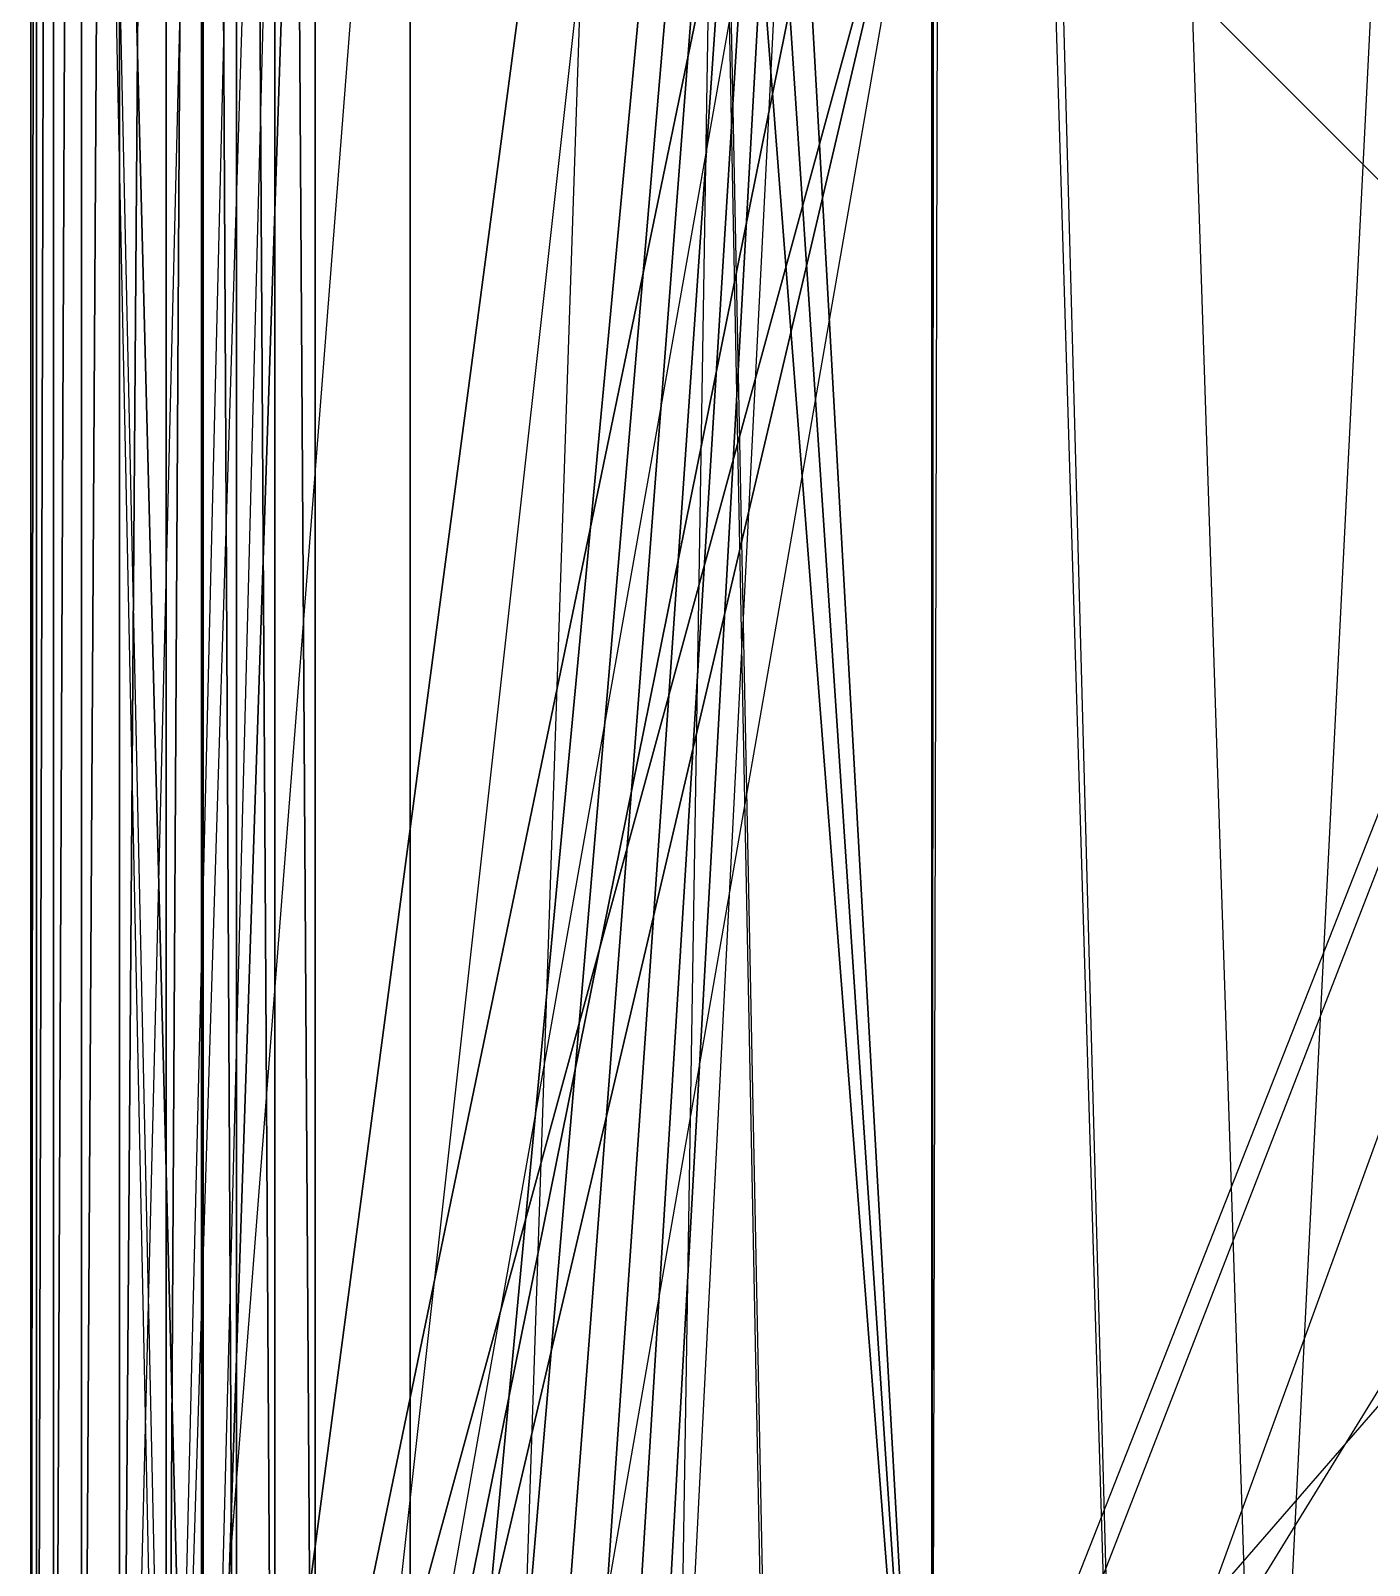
# Model space of a CAD drawing. Extents: x -139 to 143, y -92 to 96.
# Drawn here: x -138.63 to -105.47, y -54.4 to -16.38 of the extents above; entities that cross this region are included whole.
import ezdxf

# ---------------------------------------------------------------- set-up
doc = ezdxf.new("R2010")
doc.units = 0
doc.layers.get('0').update_dxf_attribs({"linetype": 'CONTINUOUS'})

msp = doc.modelspace()

# ---------------------------------------------------------------- linework, layer by layer
at = {"color": 7}
for points in [[(133.958, 95.572, 5.052), (-129.233, 95.572, -0.587), (133.958, 95.572, 5.052), (-129.233, 95.572, 5.052), (-129.233, 95.572, -0.587), (-129.233, -92.422, -0.587), (133.958, -92.422, -0.822), (-129.233, -92.422, -0.822), (-129.233, -92.422, -0.587), (-129.233, -92.422, -0.587), (133.958, -92.422, -0.587)], [(143.358, -83.022, -0.822), (-138.633, -83.022, -0.587), (-135.931, -83.022, -0.822), (-138.633, -83.022, -0.822), (-138.633, -83.022, -0.587), (-135.931, -83.022, -0.822), (-138.633, -83.022, -0.587), (-135.931, -83.022, -0.587), (-135.931, -83.022, -0.822), (-129.233, -92.422, -0.587), (-129.233, -89.72, -0.822), (-129.233, -89.72, -0.587), (-129.233, -92.422, -0.587), (-129.233, -89.72, -0.822), (-129.233, -92.422, -0.587), (-129.233, -92.422, -0.822), (-129.233, -89.72, -0.822), (-129.233, 92.869, -0.587)], [(132.326, -92.279, 5.052), (-127.601, -92.279, 5.052), (-126.019, -91.855, 5.052), (132.326, -92.279, 5.052), (-127.601, -92.279, 5.052), (133.958, -92.422, 5.052), (-129.233, -92.422, 5.052), (-127.601, -92.279, 5.052), (-121.422, 91.342, 5.052), (126.757, 92.214, 5.052)], [(133.958, -92.422, -0.587), (-134.403, -78.774, -0.822), (-134.403, 81.923, -5.287), (-134.403, 81.923, -0.822), (-134.403, -78.774, -0.822), (-134.403, 81.923, -5.287), (-134.403, -78.774, -0.822), (-134.403, -78.774, -5.287), (-134.403, 81.923, -5.287), (-134.403, -75.211, 5.287), (-134.403, 78.361, 5.052), (-134.403, 78.361, 5.287), (-134.403, -75.211, 5.287), (-134.403, 78.361, 5.052), (-134.403, -75.211, 5.287), (-134.403, -75.211, 5.052), (-134.403, 78.361, 5.052), (128.158, 89.521, -5.287), (-122.968, 88.522, -5.287), (127.692, 88.522, -5.287)], [(124.893, -85.372, -0.587), (-122.968, -85.372, -5.287), (127.692, -85.372, -5.287), (-120.169, -85.372, -0.587), (-122.968, -85.372, -5.287), (124.893, -85.372, -0.587), (-120.169, -85.372, -0.587), (-122.968, -85.372, -5.287), (-120.169, -85.372, -0.587), (-122.968, -85.372, -0.587), (-122.968, -85.372, -5.287), (-120.169, 88.522, -0.117), (124.893, 88.522, -0.587), (-120.169, 88.522, -0.587), (-120.169, 88.522, -0.117), (124.893, 88.522, -0.587), (-120.169, 88.522, -0.117), (124.893, 88.522, -0.117)], [(-135.931, -83.022, 5.287), (-122.638, 87.335, 5.287)], [(-138.633, -83.022, 5.052), (-138.633, 86.172, -0.587), (-138.633, 86.172, 5.052), (-138.633, -83.022, 5.052), (-138.633, -83.022, -0.587), (-138.633, 86.172, -0.587), (-138.633, -83.022, 5.052), (-138.633, -83.022, -0.587), (-138.633, 86.172, -0.587), (-138.633, -83.022, -0.587), (-138.633, 86.172, -0.822), (-138.633, 86.172, -0.587), (-138.633, 86.172, -0.822), (-138.633, -83.022, -0.587), (-138.633, -83.022, -0.822), (-138.633, 86.172, -0.822), (140.553, 85.009, -0.822)], [(-138.633, 86.172, -0.822), (-134.403, -78.774, -0.822), (-134.403, 81.923, -0.822)], [(-138.633, 86.172, -0.822), (-138.633, -83.022, -0.822), (-134.403, -78.774, -0.822), (-138.633, 86.172, -0.822), (-138.633, -83.022, -0.822), (-138.633, 86.172, -0.822)], [(-138.633, 86.172, -0.822), (-134.403, -78.774, -0.822), (-138.633, -83.022, -0.822), (-135.033, -79.674, -0.822), (-134.403, -78.774, -0.822), (-138.633, 86.172, -0.822)], [(-138.633, 86.172, -0.822), (-135.033, -79.674, -0.822), (-138.633, -83.022, -0.822), (-135.527, -80.732, -0.822), (-135.033, -79.674, -0.822), (-135.527, -80.732, -0.822), (-138.633, -83.022, -0.822), (-135.829, -81.859, -0.822), (-135.527, -80.732, -0.822), (-135.829, -81.859, -0.822), (-138.633, -83.022, -0.822), (-135.931, -83.022, -0.822), (-135.829, -81.859, -0.822), (132.795, -89.618, -0.822)], [(-138.633, 86.172, -0.822), (-135.275, -75.822, 5.052), (-134.403, 78.361, 5.052), (-134.403, -75.211, 5.052), (-135.275, -75.822, 5.052), (-135.275, -75.822, 5.052), (-135.275, 78.971, 5.052)], [(-138.066, 82.957, 5.052), (-138.49, -81.39, 5.052), (-138.633, -83.022, 5.052), (-138.49, 84.54, 5.052), (-138.49, -81.39, 5.052), (-138.633, -83.022, 5.052), (-138.49, 84.54, 5.052), (-138.633, -83.022, 5.052), (-138.633, 86.172, 5.052)], [(-137.374, 81.472, 5.052), (-138.066, -79.808, 5.052), (-138.49, -81.39, 5.052), (-138.066, 82.957, 5.052), (-138.066, -79.808, 5.052), (-138.49, -81.39, 5.052), (-138.49, -81.39, 5.052), (-138.49, 84.54, 5.052)], [(-136.434, 80.13, 5.052), (-137.374, -78.323, 5.052), (-138.066, -79.808, 5.052), (-137.374, 81.472, 5.052), (-137.374, -78.323, 5.052), (-138.066, -79.808, 5.052), (-138.066, -79.808, 5.052), (-138.066, 82.957, 5.052)], [(-134.403, 81.923, -5.287), (-134.364, -78.717, -5.287), (-134.364, 81.867, -5.287)], [(-134.403, 81.923, -5.287), (-134.364, -78.717, -5.287), (-134.403, 81.923, -5.287), (-134.403, -78.774, -5.287), (-134.364, -78.717, -5.287), (-122.968, -85.372, -5.287), (128.158, -86.371, -5.287)], [(-134.364, 81.867, -5.287), (-133.538, -77.892, -5.287), (-133.538, 81.042, -5.287)], [(-134.364, 81.867, -5.287), (-134.364, -78.717, -5.287), (-133.538, -77.892, -5.287), (-134.364, 81.867, -5.287)], [(-135.275, 78.971, 5.052), (-136.434, -76.98, 5.052), (-137.374, -78.323, 5.052), (-136.434, 80.13, 5.052), (-136.434, -76.98, 5.052), (-137.374, -78.323, 5.052), (-137.374, -78.323, 5.052), (-137.374, 81.472, 5.052)], [(-133.538, 81.042, -5.287), (-132.582, -77.222, -5.287), (-132.582, 80.372, -5.287)], [(-133.538, 81.042, -5.287), (-133.538, -77.892, -5.287), (-132.582, -77.222, -5.287), (-133.538, 81.042, -5.287)], [(-132.582, 80.372, 5.287), (-136.434, -76.98, 5.287)], [(-132.582, 80.372, -5.287), (-131.583, -76.757, -5.287), (-131.583, 79.906, -5.287)], [(-132.582, 80.372, -5.287), (-132.582, -77.222, -5.287), (-131.583, -76.757, -5.287), (-132.582, 80.372, -5.287)], [(-134.403, 78.361, 5.052), (-135.275, -75.822, 5.052), (-136.434, -76.98, 5.052), (-135.275, 78.971, 5.052), (-135.275, -75.822, 5.052), (-136.434, -76.98, 5.052), (-136.434, -76.98, 5.052), (-136.434, 80.13, 5.052)], [(-130.396, 79.576, 5.287), (-135.275, -75.822, 5.287), (-133.538, -77.892, 5.287), (-134.364, -78.717, 5.287), (-135.275, -75.822, 5.287), (-131.524, 79.879, 5.287)], [(-131.583, 79.906, -5.287), (-131.583, -73.958, -0.587), (-131.583, 77.107, -0.587)], [(-131.583, 79.906, -5.287), (-131.583, -76.757, -5.287), (-131.583, -73.958, -0.587), (-131.583, 79.906, -5.287), (-131.583, -76.757, -5.287), (-131.583, -73.958, -0.587), (-131.583, -76.757, -5.287), (-131.583, -76.757, -0.587), (-131.583, -73.958, -0.587), (-131.583, 77.107, -0.117), (-131.583, -73.958, -0.587), (-131.583, -73.958, -0.117), (-131.583, 77.107, -0.117)], [(-129.233, 79.475, 5.287), (-134.403, -75.211, 5.287), (-132.582, -77.222, 5.287), (-133.538, -77.892, 5.287), (-134.403, -75.211, 5.287), (-130.396, 79.576, 5.287)], [(-116.309, 12.149, 5.287), (-134.403, -75.211, 5.287), (-129.233, -76.325, 5.287), (-130.396, -76.427, 5.287), (-134.403, -75.211, 5.287), (-129.233, 79.475, 5.287)], [(-129.233, 79.475, 5.287), (-134.403, -75.211, 5.287), (-130.396, -76.427, 5.287), (-131.524, -76.729, 5.287), (-134.403, -75.211, 5.287), (-116.309, 61.498, 5.287)], [(-116.309, 61.498, 5.287), (-134.403, -75.211, 5.287), (-131.524, -76.729, 5.287), (-132.582, -77.222, 5.287), (-134.403, -75.211, 5.287), (-129.233, 79.475, 5.287)], [(-5.708, -74.708, -0.117), (-57.561, -70.098, -0.117), (-107.497, -74.011, -0.117), (-120.169, -85.372, -0.117), (-57.561, -70.098, -0.117), (-120.169, -85.372, -0.117), (-107.497, -74.011, -0.117), (-108.425, -74.443, -0.117), (-120.169, -85.372, -0.117), (-120.169, -85.372, -0.117), (-108.425, -74.443, -0.117), (-109.414, -74.708, -0.117), (-120.169, -85.372, -0.117), (-119.977, -84.655, -0.117), (-109.414, -74.708, -0.117), (-110.434, -74.798, -0.117), (-119.977, -84.655, -0.117), (-123.191, 78.971, -0.117)], [(-123.191, 78.971, -0.117), (-119.977, -81.39, -0.117)], [(-116.309, 12.149, 5.287), (-134.403, -75.211, 5.287), (-134.403, 78.361, 5.287)], [(-115.955, 74.082, -0.117), (-116.309, -68.923, -0.117), (-120.401, -79.808, -0.117), (-119.977, -81.39, -0.117), (-116.309, -68.923, -0.117), (-124.534, 78.032, -0.117)], [(-124.534, 78.032, -0.117), (-116.309, -68.923, -0.117), (-121.093, -78.323, -0.117), (-120.401, -79.808, -0.117), (-116.309, -68.923, -0.117), (-116.22, 73.093, -0.117)], [(-126.019, 77.339, -0.117), (-116.309, -68.923, -0.117), (-123.191, -75.822, -0.117), (-122.033, -76.98, -0.117), (-116.309, -68.923, -0.117), (-127.601, 76.915, -0.117)], [(-116.22, 73.093, -0.117), (-116.309, -68.923, -0.117), (-122.033, -76.98, -0.117), (-121.093, -78.323, -0.117), (-116.309, -68.923, -0.117), (-126.019, 77.339, -0.117)], [(-131.583, 77.107, -0.587), (-131.583, -73.958, -0.587), (-131.583, 77.107, -0.117)], [(-131.583, 77.107, -0.117), (-131.583, -73.958, -0.117), (-114.934, 75.849, -0.117)], [(-127.601, 76.915, -0.117), (-116.309, -68.923, -0.117), (-124.534, -74.882, -0.117), (-123.191, -75.822, -0.117), (-116.309, -68.923, -0.117), (-116.309, 61.498, -0.117)], [(-115.522, 75.01, -0.117), (-111.454, -74.708, -0.117), (-119.977, -81.39, -0.117), (-119.834, -83.022, -0.117), (-111.454, -74.708, -0.117), (-115.955, 74.082, -0.117)], [(-135.527, -85.313, 5.287), (1.187, 72.072, -9.4)], [(-112.748, 71.664, -0.117), (-108.12, -68.515, -0.117)], [(-116.309, 61.498, 5.287), (-116.309, -58.348, 5.287), (-129.233, -76.325, 5.287), (-134.403, -75.211, 5.287), (-116.309, -58.348, 5.287), (-116.309, 12.149, 5.287)], [(-116.309, 61.498, -0.117), (-116.309, -68.923, -0.117), (-127.601, -73.766, -0.117), (-126.019, -74.19, -0.117), (-116.309, -68.923, -0.117), (-116.309, 1.575, -0.117), (-131.583, -73.958, -0.117), (-116.309, -9, -0.117)], [(-116.309, 61.498, 5.287), (-129.233, -76.325, 5.287), (-116.309, -58.348, 5.287), (-128.07, -76.427, 5.287), (-129.233, -76.325, 5.287), (-116.309, 61.498, 5.287)], [(-116.309, 61.498, 5.287), (-128.07, -76.427, 5.287), (-116.309, -58.348, 5.287), (-126.943, -76.729, 5.287), (-128.07, -76.427, 5.287), (-116.309, 61.498, 5.287)], [(-116.309, 61.498, 5.287), (-126.943, -76.729, 5.287), (-116.309, -58.348, 5.287), (-125.885, -77.222, 5.287), (-126.943, -76.729, 5.287), (-116.309, 61.498, 5.287)], [(-116.309, 61.498, -0.117), (-116.309, -68.923, -0.117), (-126.019, -74.19, -0.117), (-124.534, -74.882, -0.117), (-116.309, -68.923, -0.117), (-116.309, 61.498, -0.117)], [(-116.309, 61.498, 5.287), (-125.885, -77.222, 5.287), (-116.309, -58.348, 5.287), (-124.929, -77.892, 5.287), (-125.885, -77.222, 5.287), (-116.309, 61.498, 5.287)], [(-116.309, 61.498, 5.287), (-124.929, -77.892, 5.287), (-116.309, -58.348, 5.287), (-124.103, -78.717, 5.287), (-124.929, -77.892, 5.287), (-116.309, 61.498, 5.287)], [(-116.309, 61.498, 5.287), (-124.103, -78.717, 5.287), (-116.309, -58.348, 5.287), (-123.433, -79.674, 5.287), (-124.103, -78.717, 5.287), (-116.309, 61.498, 5.287)], [(-66.961, 61.498, 5.287), (-122.638, -81.859, 5.287), (-121.422, -88.192, 5.287), (-122.536, -83.022, 5.287), (-122.638, -81.859, 5.287), (-124.103, -87.327, 5.287), (-121.422, -88.192, 5.287), (-122.033, -89.064, 5.287), (-124.103, -87.327, 5.287), (-122.94, -80.732, 5.287), (-116.309, -58.348, 5.287), (-122.638, -81.859, 5.287), (-122.94, -80.732, 5.287), (-66.961, 61.498, 5.287)], [(-116.309, -9, 5.287), (-66.961, -58.348, 5.287), (-122.638, -81.859, 5.287), (-116.309, -58.348, 5.287), (-66.961, -58.348, 5.287), (-66.961, -58.348, 5.287), (-121.422, -88.192, 5.287), (-122.638, -81.859, 5.287), (-66.961, -58.348, 5.287), (-17.612, -70.098, 5.287), (-121.422, -88.192, 5.287), (-57.561, -70.098, 5.287), (-17.612, -70.098, 5.287), (-123.433, -79.674, 5.287), (-116.309, -58.348, 5.287), (-122.94, -80.732, 5.287), (-123.433, -79.674, 5.287), (-116.309, 61.498, 5.287)], [(-66.961, 61.498, 5.287), (-121.422, -88.192, 5.287)], [(-57.561, 21.549, 5.287), (-57.561, -18.4, 5.287), (-57.561, -18.4, 5.287), (-66.961, -58.348, 5.287), (-66.961, -9, 5.287), (-57.561, -18.4, 5.287), (-121.422, -88.192, 5.287), (-66.961, -58.348, 5.287), (-57.561, -70.098, 5.287), (-121.422, -88.192, 5.287), (-134.403, -75.211, 5.287), (-116.309, -9, 5.287), (-116.309, -58.348, 5.287), (-134.403, -75.211, 5.287), (-116.309, -9, 5.287), (-134.403, -75.211, 5.287), (-116.309, 12.149, 5.287)], [(-116.309, 12.149, -0.117), (-131.583, -73.958, -0.117), (-116.309, 1.575, -0.117)], [(-66.961, -9, -0.117), (-66.961, -58.348, 5.287), (-116.309, -58.348, -0.117), (-66.961, -58.348, -0.117), (-66.961, -58.348, 5.287), (-116.309, -58.348, -0.117), (-66.961, -58.348, 5.287), (-116.309, -58.348, 5.287), (-116.309, -58.348, -0.117), (-116.309, 12.149, -0.117)], [(-116.22, -67.903, -0.117), (-66.961, 12.149, -0.117)], [(-116.309, 1.575, -0.117), (-116.309, -58.348, -0.117), (-127.601, -73.766, -0.117), (-116.309, -68.923, -0.117), (-116.309, -58.348, -0.117), (-129.233, -73.623, -0.117), (-116.309, -58.348, -0.117), (-130.866, -73.766, -0.117), (-129.233, -73.623, -0.117), (-127.601, -73.766, -0.117), (-116.309, -58.348, -0.117), (-129.233, -73.623, -0.117), (-127.601, -73.766, -0.117), (-116.309, -9, -0.117), (-131.583, -73.958, -0.117), (-116.309, -58.348, -0.117), (-116.309, -9, -0.117), (-116.309, -58.348, -0.117), (-131.583, -73.958, -0.117), (-130.866, -73.766, -0.117), (-116.309, -58.348, -0.117), (-66.961, -58.348, -0.117)], [(-108.084, -68.923, -9.4), (-104.559, 1.575, -9.4)], [(-17.612, -70.098, 5.287), (-57.561, -70.098, -0.117), (-17.612, -70.098, 5.287), (-57.561, -70.098, 5.287), (-57.561, -70.098, -0.117), (-116.309, -58.348, -0.117), (-116.309, -9, 5.287)], [(-116.309, -9, -0.117), (-116.309, -58.348, -0.117), (-116.309, -9, 5.287), (-116.309, -58.348, -0.117), (-116.309, -58.348, 5.287), (-116.309, -9, 5.287), (-66.961, -58.348, 5.287), (-66.961, -9, -0.117)]]:
    msp.add_polyline3d(points, dxfattribs=at)

doc.saveas('drawing.dxf')
